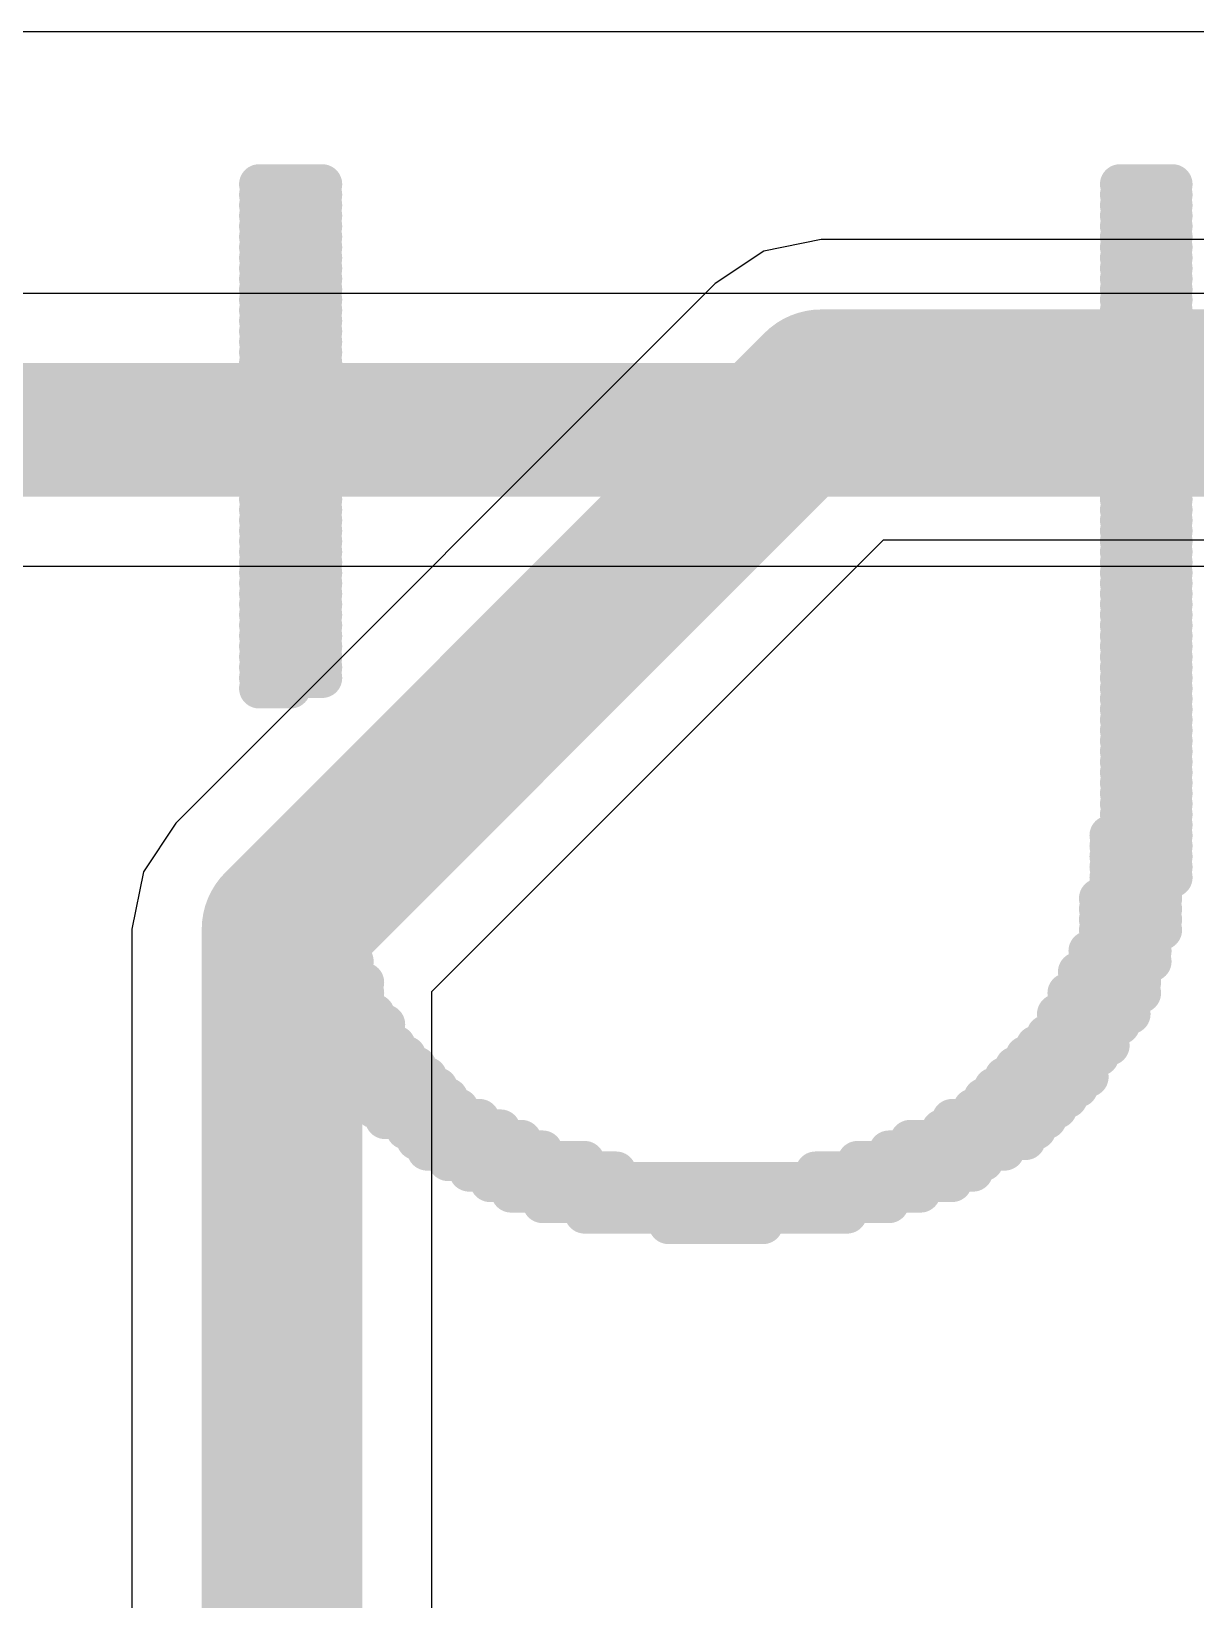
# Model space of a CAD drawing. Header units: inches. Extents: x -4.4 to 45.3, y -0.3 to 53.7.
# Drawn here: x 16.153 to 18.364, y 3.672 to 6.649 of the extents above; entities that cross this region are included whole.
import ezdxf

# ---------------------------------------------------------------- set-up
doc = ezdxf.new("R2010")
doc.units = ezdxf.units.IN
for name, color, linetype in [('Bottom Layer', 5, 'Continuous'), ('Bottom Overlay', 54, 'Continuous'), ('Signal_2', 76, 'Continuous'), ('Top Layer', 1, 'Continuous')]:
    doc.layers.add(name, color=color, linetype=linetype)

msp = doc.modelspace()

# ---------------------------------------------------------------- linework, layer by layer
at = {"layer": 'Bottom Layer'}
for p, q in [((17.653, 6.2539), (17.544, 6.2322)), ((29.1682, 6.2539), (17.653, 6.2539)), ((17.653, 6.2539), (17.653, 6.2539)), ((17.544, 6.2322), (17.4516, 6.1704)), ((17.4516, 6.1704), (16.4271, 5.146)), ((17.4516, 6.1704), (17.4516, 6.1704)), ((16.9134, 4.8265), (17.771, 5.6841)), ((17.771, 5.6841), (29.2862, 5.6841)), ((16.4271, 5.146), (16.3654, 5.0536)), ((16.3654, 5.0536), (16.3437, 4.9445)), ((16.3437, 4.9445), (16.3437, 4.9445)), ((16.3437, 4.9445), (16.3437, 3.4686)), ((16.9134, 3.4686), (16.9134, 4.8265))]:
    msp.add_line(p, q, dxfattribs=at)
for points in [[(16.6286, 4.9445, 0.3048, 0.3048, 0), (17.653, 5.969, 0.3048, 0.3048, 0)], [(17.653, 5.969, 0.3048, 0.3048, 0), (29.2862, 5.969, 0.3048, 0.3048, 0)], [(16.6286, 3.1496, 0.3048, 0.3048, 0), (16.6286, 4.9445, 0.3048, 0.3048, 0)]]:
    msp.add_lwpolyline(points, format="xyseb", dxfattribs=at)
for points in [[(17.5768, 5.969, 0.1524, 0.1524, 1), (17.7292, 5.969, 0.1524, 0.1524, 1)], [(17.5768, 5.969, 0.1524, 0.1524, 1), (17.7292, 5.969, 0.1524, 0.1524, 1)], [(16.5524, 4.9445, 0.1524, 0.1524, 1), (16.7048, 4.9445, 0.1524, 0.1524, 1)], [(16.5524, 4.9445, 0.1524, 0.1524, 1), (16.7048, 4.9445, 0.1524, 0.1524, 1)]]:
    msp.add_lwpolyline(points, format="xyseb", close=True, dxfattribs=at)
at = {"layer": 'Bottom Overlay'}
for points in [[(16.5853, 6.359, 0.0762, 0.0762, 0), (16.7049, 6.359, 0.0762, 0.0762, 0)], [(16.5853, 6.3391, 0.0762, 0.0762, 0), (16.7049, 6.3391, 0.0762, 0.0762, 0)], [(18.2204, 6.359, 0.0762, 0.0762, 0), (18.3201, 6.359, 0.0762, 0.0762, 0)], [(18.2204, 6.3391, 0.0762, 0.0762, 0), (18.3201, 6.3391, 0.0762, 0.0762, 0)], [(16.5853, 6.3191, 0.0762, 0.0762, 0), (16.7049, 6.3191, 0.0762, 0.0762, 0)], [(18.2204, 6.3191, 0.0762, 0.0762, 0), (18.3201, 6.3191, 0.0762, 0.0762, 0)], [(16.5853, 6.2992, 0.0762, 0.0762, 0), (16.7049, 6.2992, 0.0762, 0.0762, 0)], [(16.5853, 6.2793, 0.0762, 0.0762, 0), (16.7049, 6.2793, 0.0762, 0.0762, 0)], [(18.2204, 6.2992, 0.0762, 0.0762, 0), (18.3201, 6.2992, 0.0762, 0.0762, 0)], [(18.2204, 6.2793, 0.0762, 0.0762, 0), (18.3201, 6.2793, 0.0762, 0.0762, 0)], [(16.5853, 6.2593, 0.0762, 0.0762, 0), (16.7049, 6.2593, 0.0762, 0.0762, 0)], [(18.2204, 6.2593, 0.0762, 0.0762, 0), (18.3201, 6.2593, 0.0762, 0.0762, 0)], [(16.5853, 6.2394, 0.0762, 0.0762, 0), (16.7049, 6.2394, 0.0762, 0.0762, 0)], [(16.5853, 6.2194, 0.0762, 0.0762, 0), (16.7049, 6.2194, 0.0762, 0.0762, 0)], [(18.2204, 6.2394, 0.0762, 0.0762, 0), (18.3201, 6.2394, 0.0762, 0.0762, 0)], [(18.2204, 6.2194, 0.0762, 0.0762, 0), (18.3201, 6.2194, 0.0762, 0.0762, 0)], [(16.5853, 6.1995, 0.0762, 0.0762, 0), (16.7049, 6.1995, 0.0762, 0.0762, 0)], [(18.2204, 6.1995, 0.0762, 0.0762, 0), (18.3201, 6.1995, 0.0762, 0.0762, 0)], [(16.5853, 6.1796, 0.0762, 0.0762, 0), (16.7049, 6.1796, 0.0762, 0.0762, 0)], [(16.5853, 6.1596, 0.0762, 0.0762, 0), (16.7049, 6.1596, 0.0762, 0.0762, 0)], [(18.2204, 6.1796, 0.0762, 0.0762, 0), (18.3201, 6.1796, 0.0762, 0.0762, 0)], [(18.2204, 6.1596, 0.0762, 0.0762, 0), (18.3201, 6.1596, 0.0762, 0.0762, 0)], [(16.5853, 6.1397, 0.0762, 0.0762, 0), (16.7049, 6.1397, 0.0762, 0.0762, 0)], [(18.2204, 6.1397, 0.0762, 0.0762, 0), (18.3201, 6.1397, 0.0762, 0.0762, 0)], [(16.5853, 6.1197, 0.0762, 0.0762, 0), (16.7049, 6.1197, 0.0762, 0.0762, 0)], [(16.5853, 6.0998, 0.0762, 0.0762, 0), (16.7049, 6.0998, 0.0762, 0.0762, 0)], [(18.2204, 6.1197, 0.0762, 0.0762, 0), (18.3201, 6.1197, 0.0762, 0.0762, 0)], [(18.2204, 6.0998, 0.0762, 0.0762, 0), (18.3201, 6.0998, 0.0762, 0.0762, 0)], [(16.5853, 6.0799, 0.0762, 0.0762, 0), (16.7049, 6.0799, 0.0762, 0.0762, 0)], [(18.2204, 6.0799, 0.0762, 0.0762, 0), (18.3201, 6.0799, 0.0762, 0.0762, 0)], [(16.5853, 6.0599, 0.0762, 0.0762, 0), (16.7049, 6.0599, 0.0762, 0.0762, 0)], [(16.5853, 6.04, 0.0762, 0.0762, 0), (16.7049, 6.04, 0.0762, 0.0762, 0)], [(16.5853, 6.02, 0.0762, 0.0762, 0), (16.7049, 6.02, 0.0762, 0.0762, 0)], [(16.5853, 6.0001, 0.0762, 0.0762, 0), (16.7049, 6.0001, 0.0762, 0.0762, 0)], [(16.5853, 5.9802, 0.0762, 0.0762, 0), (16.7049, 5.9802, 0.0762, 0.0762, 0)], [(16.5853, 5.9602, 0.0762, 0.0762, 0), (16.7049, 5.9602, 0.0762, 0.0762, 0)], [(16.5853, 5.9403, 0.0762, 0.0762, 0), (16.7049, 5.9403, 0.0762, 0.0762, 0)], [(16.5853, 5.9203, 0.0762, 0.0762, 0), (16.7049, 5.9203, 0.0762, 0.0762, 0)], [(16.5853, 5.9004, 0.0762, 0.0762, 0), (16.7049, 5.9004, 0.0762, 0.0762, 0)], [(16.5853, 5.8805, 0.0762, 0.0762, 0), (16.7049, 5.8805, 0.0762, 0.0762, 0)], [(16.5853, 5.8605, 0.0762, 0.0762, 0), (16.7049, 5.8605, 0.0762, 0.0762, 0)], [(16.5853, 5.8406, 0.0762, 0.0762, 0), (16.7049, 5.8406, 0.0762, 0.0762, 0)], [(16.5853, 5.8206, 0.0762, 0.0762, 0), (16.7049, 5.8206, 0.0762, 0.0762, 0)], [(16.5853, 5.8007, 0.0762, 0.0762, 0), (16.7049, 5.8007, 0.0762, 0.0762, 0)], [(18.2204, 5.8007, 0.0762, 0.0762, 0), (18.3201, 5.8007, 0.0762, 0.0762, 0)], [(16.5853, 5.7808, 0.0762, 0.0762, 0), (16.7049, 5.7808, 0.0762, 0.0762, 0)], [(18.2204, 5.7808, 0.0762, 0.0762, 0), (18.3201, 5.7808, 0.0762, 0.0762, 0)], [(16.5853, 5.7608, 0.0762, 0.0762, 0), (16.7049, 5.7608, 0.0762, 0.0762, 0)], [(16.5853, 5.7409, 0.0762, 0.0762, 0), (16.7049, 5.7409, 0.0762, 0.0762, 0)], [(18.2204, 5.7608, 0.0762, 0.0762, 0), (18.3201, 5.7608, 0.0762, 0.0762, 0)], [(18.2204, 5.7409, 0.0762, 0.0762, 0), (18.3201, 5.7409, 0.0762, 0.0762, 0)], [(16.5853, 5.7209, 0.0762, 0.0762, 0), (16.7049, 5.7209, 0.0762, 0.0762, 0)], [(18.2204, 5.7209, 0.0762, 0.0762, 0), (18.3201, 5.7209, 0.0762, 0.0762, 0)], [(16.5853, 5.701, 0.0762, 0.0762, 0), (16.7049, 5.701, 0.0762, 0.0762, 0)], [(16.5853, 5.6811, 0.0762, 0.0762, 0), (16.7049, 5.6811, 0.0762, 0.0762, 0)], [(18.2204, 5.701, 0.0762, 0.0762, 0), (18.3201, 5.701, 0.0762, 0.0762, 0)], [(18.2204, 5.6811, 0.0762, 0.0762, 0), (18.3201, 5.6811, 0.0762, 0.0762, 0)], [(16.5853, 5.6611, 0.0762, 0.0762, 0), (16.7049, 5.6611, 0.0762, 0.0762, 0)], [(18.2204, 5.6611, 0.0762, 0.0762, 0), (18.3201, 5.6611, 0.0762, 0.0762, 0)], [(16.5853, 5.6412, 0.0762, 0.0762, 0), (16.7049, 5.6412, 0.0762, 0.0762, 0)], [(16.5853, 5.6212, 0.0762, 0.0762, 0), (16.7049, 5.6212, 0.0762, 0.0762, 0)], [(18.2204, 5.6412, 0.0762, 0.0762, 0), (18.3201, 5.6412, 0.0762, 0.0762, 0)], [(18.2204, 5.6212, 0.0762, 0.0762, 0), (18.3201, 5.6212, 0.0762, 0.0762, 0)], [(16.5853, 5.6013, 0.0762, 0.0762, 0), (16.7049, 5.6013, 0.0762, 0.0762, 0)], [(18.2204, 5.6013, 0.0762, 0.0762, 0), (18.3201, 5.6013, 0.0762, 0.0762, 0)], [(16.5853, 5.5814, 0.0762, 0.0762, 0), (16.7049, 5.5814, 0.0762, 0.0762, 0)], [(16.5853, 5.5614, 0.0762, 0.0762, 0), (16.7049, 5.5614, 0.0762, 0.0762, 0)], [(18.2204, 5.5814, 0.0762, 0.0762, 0), (18.3201, 5.5814, 0.0762, 0.0762, 0)], [(18.2204, 5.5614, 0.0762, 0.0762, 0), (18.3201, 5.5614, 0.0762, 0.0762, 0)], [(16.5853, 5.5415, 0.0762, 0.0762, 0), (16.7049, 5.5415, 0.0762, 0.0762, 0)], [(18.2204, 5.5415, 0.0762, 0.0762, 0), (18.3201, 5.5415, 0.0762, 0.0762, 0)], [(16.5853, 5.5215, 0.0762, 0.0762, 0), (16.7049, 5.5215, 0.0762, 0.0762, 0)], [(16.5853, 5.5016, 0.0762, 0.0762, 0), (16.7049, 5.5016, 0.0762, 0.0762, 0)], [(18.2204, 5.5215, 0.0762, 0.0762, 0), (18.3201, 5.5215, 0.0762, 0.0762, 0)], [(18.2204, 5.5016, 0.0762, 0.0762, 0), (18.3201, 5.5016, 0.0762, 0.0762, 0)], [(16.5853, 5.4817, 0.0762, 0.0762, 0), (16.7049, 5.4817, 0.0762, 0.0762, 0)], [(18.2204, 5.4817, 0.0762, 0.0762, 0), (18.3201, 5.4817, 0.0762, 0.0762, 0)], [(16.5853, 5.4617, 0.0762, 0.0762, 0), (16.7049, 5.4617, 0.0762, 0.0762, 0)], [(16.5853, 5.4418, 0.0762, 0.0762, 0), (16.7049, 5.4418, 0.0762, 0.0762, 0)], [(18.2204, 5.4617, 0.0762, 0.0762, 0), (18.3201, 5.4617, 0.0762, 0.0762, 0)], [(18.2204, 5.4418, 0.0762, 0.0762, 0), (18.3201, 5.4418, 0.0762, 0.0762, 0)], [(16.5853, 5.4218, 0.0762, 0.0762, 0), (16.7049, 5.4218, 0.0762, 0.0762, 0)], [(18.2204, 5.4218, 0.0762, 0.0762, 0), (18.3201, 5.4218, 0.0762, 0.0762, 0)], [(16.5853, 5.4019, 0.0762, 0.0762, 0), (16.6451, 5.4019, 0.0762, 0.0762, 0)], [(18.2204, 5.4019, 0.0762, 0.0762, 0), (18.3201, 5.4019, 0.0762, 0.0762, 0)], [(18.2204, 5.382, 0.0762, 0.0762, 0), (18.3201, 5.382, 0.0762, 0.0762, 0)], [(18.2204, 5.362, 0.0762, 0.0762, 0), (18.3201, 5.362, 0.0762, 0.0762, 0)], [(18.2204, 5.3421, 0.0762, 0.0762, 0), (18.3201, 5.3421, 0.0762, 0.0762, 0)], [(18.2204, 5.3221, 0.0762, 0.0762, 0), (18.3201, 5.3221, 0.0762, 0.0762, 0)], [(18.2204, 5.3022, 0.0762, 0.0762, 0), (18.3201, 5.3022, 0.0762, 0.0762, 0)], [(18.2204, 5.2823, 0.0762, 0.0762, 0), (18.3201, 5.2823, 0.0762, 0.0762, 0)], [(18.2204, 5.2623, 0.0762, 0.0762, 0), (18.3201, 5.2623, 0.0762, 0.0762, 0)], [(18.2204, 5.2424, 0.0762, 0.0762, 0), (18.3201, 5.2424, 0.0762, 0.0762, 0)], [(18.2204, 5.2224, 0.0762, 0.0762, 0), (18.3201, 5.2224, 0.0762, 0.0762, 0)], [(18.2204, 5.2025, 0.0762, 0.0762, 0), (18.3201, 5.2025, 0.0762, 0.0762, 0)], [(18.2204, 5.1826, 0.0762, 0.0762, 0), (18.3201, 5.1826, 0.0762, 0.0762, 0)], [(18.2204, 5.1626, 0.0762, 0.0762, 0), (18.3201, 5.1626, 0.0762, 0.0762, 0)], [(18.2004, 5.1227, 0.0762, 0.0762, 0), (18.3201, 5.1227, 0.0762, 0.0762, 0)], [(18.2204, 5.1427, 0.0762, 0.0762, 0), (18.3201, 5.1427, 0.0762, 0.0762, 0)], [(18.2004, 5.1028, 0.0762, 0.0762, 0), (18.3201, 5.1028, 0.0762, 0.0762, 0)], [(16.6052, 5.0629, 0.0762, 0.0762, 0), (16.7049, 5.0629, 0.0762, 0.0762, 0)], [(16.6451, 5.0828, 0.0762, 0.0762, 0), (16.7049, 5.0828, 0.0762, 0.0762, 0)], [(18.2004, 5.0828, 0.0762, 0.0762, 0), (18.3201, 5.0828, 0.0762, 0.0762, 0)], [(18.2004, 5.0629, 0.0762, 0.0762, 0), (18.3201, 5.0629, 0.0762, 0.0762, 0)], [(16.6052, 5.043, 0.0762, 0.0762, 0), (16.7049, 5.043, 0.0762, 0.0762, 0)], [(18.2004, 5.043, 0.0762, 0.0762, 0), (18.3201, 5.043, 0.0762, 0.0762, 0)], [(16.6052, 5.023, 0.0762, 0.0762, 0), (16.7248, 5.023, 0.0762, 0.0762, 0)], [(16.6052, 5.0031, 0.0762, 0.0762, 0), (16.7248, 5.0031, 0.0762, 0.0762, 0)], [(18.1805, 5.0031, 0.0762, 0.0762, 0), (18.3001, 5.0031, 0.0762, 0.0762, 0)], [(18.2004, 5.023, 0.0762, 0.0762, 0), (18.3001, 5.023, 0.0762, 0.0762, 0)], [(16.6052, 4.9831, 0.0762, 0.0762, 0), (16.7248, 4.9831, 0.0762, 0.0762, 0)], [(18.1805, 4.9831, 0.0762, 0.0762, 0), (18.3001, 4.9831, 0.0762, 0.0762, 0)], [(16.6251, 4.9632, 0.0762, 0.0762, 0), (16.7248, 4.9632, 0.0762, 0.0762, 0)], [(16.6251, 4.9433, 0.0762, 0.0762, 0), (16.7448, 4.9433, 0.0762, 0.0762, 0)], [(18.1805, 4.9632, 0.0762, 0.0762, 0), (18.3001, 4.9632, 0.0762, 0.0762, 0)], [(18.1805, 4.9433, 0.0762, 0.0762, 0), (18.3001, 4.9433, 0.0762, 0.0762, 0)], [(16.6251, 4.9233, 0.0762, 0.0762, 0), (16.7448, 4.9233, 0.0762, 0.0762, 0)], [(18.1805, 4.9233, 0.0762, 0.0762, 0), (18.2802, 4.9233, 0.0762, 0.0762, 0)], [(16.6251, 4.9034, 0.0762, 0.0762, 0), (16.7448, 4.9034, 0.0762, 0.0762, 0)], [(16.6451, 4.8834, 0.0762, 0.0762, 0), (16.7647, 4.8834, 0.0762, 0.0762, 0)], [(18.1605, 4.9034, 0.0762, 0.0762, 0), (18.2802, 4.9034, 0.0762, 0.0762, 0)], [(18.1605, 4.8834, 0.0762, 0.0762, 0), (18.2802, 4.8834, 0.0762, 0.0762, 0)], [(16.6451, 4.8635, 0.0762, 0.0762, 0), (16.7647, 4.8635, 0.0762, 0.0762, 0)], [(18.1406, 4.8635, 0.0762, 0.0762, 0), (18.2602, 4.8635, 0.0762, 0.0762, 0)], [(16.6451, 4.8436, 0.0762, 0.0762, 0), (16.7847, 4.8436, 0.0762, 0.0762, 0)], [(16.665, 4.8236, 0.0762, 0.0762, 0), (16.7847, 4.8236, 0.0762, 0.0762, 0)], [(18.1207, 4.8236, 0.0762, 0.0762, 0), (18.2602, 4.8236, 0.0762, 0.0762, 0)], [(18.1406, 4.8436, 0.0762, 0.0762, 0), (18.2602, 4.8436, 0.0762, 0.0762, 0)], [(16.665, 4.8037, 0.0762, 0.0762, 0), (16.7847, 4.8037, 0.0762, 0.0762, 0)], [(18.1207, 4.8037, 0.0762, 0.0762, 0), (18.2403, 4.8037, 0.0762, 0.0762, 0)], [(16.685, 4.7837, 0.0762, 0.0762, 0), (16.8046, 4.7837, 0.0762, 0.0762, 0)], [(16.685, 4.7638, 0.0762, 0.0762, 0), (16.8245, 4.7638, 0.0762, 0.0762, 0)], [(18.1007, 4.7837, 0.0762, 0.0762, 0), (18.2403, 4.7837, 0.0762, 0.0762, 0)], [(18.1007, 4.7638, 0.0762, 0.0762, 0), (18.2204, 4.7638, 0.0762, 0.0762, 0)], [(16.7049, 4.7439, 0.0762, 0.0762, 0), (16.8245, 4.7439, 0.0762, 0.0762, 0)], [(18.0808, 4.7439, 0.0762, 0.0762, 0), (18.2004, 4.7439, 0.0762, 0.0762, 0)], [(16.7248, 4.7239, 0.0762, 0.0762, 0), (16.8445, 4.7239, 0.0762, 0.0762, 0)], [(16.7248, 4.704, 0.0762, 0.0762, 0), (16.8644, 4.704, 0.0762, 0.0762, 0)], [(18.0409, 4.704, 0.0762, 0.0762, 0), (18.1805, 4.704, 0.0762, 0.0762, 0)], [(18.0608, 4.7239, 0.0762, 0.0762, 0), (18.2004, 4.7239, 0.0762, 0.0762, 0)], [(16.7448, 4.684, 0.0762, 0.0762, 0), (16.8844, 4.684, 0.0762, 0.0762, 0)], [(18.021, 4.684, 0.0762, 0.0762, 0), (18.1605, 4.684, 0.0762, 0.0762, 0)], [(16.7647, 4.6641, 0.0762, 0.0762, 0), (16.9043, 4.6641, 0.0762, 0.0762, 0)], [(16.7847, 4.6442, 0.0762, 0.0762, 0), (16.9242, 4.6442, 0.0762, 0.0762, 0)], [(17.9811, 4.6442, 0.0762, 0.0762, 0), (18.1406, 4.6442, 0.0762, 0.0762, 0)], [(18.001, 4.6641, 0.0762, 0.0762, 0), (18.1605, 4.6641, 0.0762, 0.0762, 0)], [(16.7847, 4.6242, 0.0762, 0.0762, 0), (16.9442, 4.6242, 0.0762, 0.0762, 0)], [(17.9611, 4.6242, 0.0762, 0.0762, 0), (18.1207, 4.6242, 0.0762, 0.0762, 0)], [(16.8046, 4.6043, 0.0762, 0.0762, 0), (16.9641, 4.6043, 0.0762, 0.0762, 0)], [(16.8245, 4.5843, 0.0762, 0.0762, 0), (17.004, 4.5843, 0.0762, 0.0762, 0)], [(17.9013, 4.5843, 0.0762, 0.0762, 0), (18.0808, 4.5843, 0.0762, 0.0762, 0)], [(17.9412, 4.6043, 0.0762, 0.0762, 0), (18.1007, 4.6043, 0.0762, 0.0762, 0)], [(16.8644, 4.5644, 0.0762, 0.0762, 0), (17.0439, 4.5644, 0.0762, 0.0762, 0)], [(17.8814, 4.5644, 0.0762, 0.0762, 0), (18.0608, 4.5644, 0.0762, 0.0762, 0)], [(16.8844, 4.5445, 0.0762, 0.0762, 0), (17.0838, 4.5445, 0.0762, 0.0762, 0)], [(16.9043, 4.5245, 0.0762, 0.0762, 0), (17.1236, 4.5245, 0.0762, 0.0762, 0)], [(17.7817, 4.5245, 0.0762, 0.0762, 0), (18.001, 4.5245, 0.0762, 0.0762, 0)], [(17.8216, 4.5445, 0.0762, 0.0762, 0), (18.0409, 4.5445, 0.0762, 0.0762, 0)], [(16.9442, 4.5046, 0.0762, 0.0762, 0), (17.2034, 4.5046, 0.0762, 0.0762, 0)], [(17.7219, 4.5046, 0.0762, 0.0762, 0), (17.9611, 4.5046, 0.0762, 0.0762, 0)], [(16.9841, 4.4846, 0.0762, 0.0762, 0), (17.2632, 4.4846, 0.0762, 0.0762, 0)], [(17.0239, 4.4647, 0.0762, 0.0762, 0), (17.9013, 4.4647, 0.0762, 0.0762, 0)], [(17.6421, 4.4846, 0.0762, 0.0762, 0), (17.9412, 4.4846, 0.0762, 0.0762, 0)], [(17.0638, 4.4448, 0.0762, 0.0762, 0), (17.8415, 4.4448, 0.0762, 0.0762, 0)], [(17.1236, 4.4248, 0.0762, 0.0762, 0), (17.7817, 4.4248, 0.0762, 0.0762, 0)], [(17.2034, 4.4049, 0.0762, 0.0762, 0), (17.7019, 4.4049, 0.0762, 0.0762, 0)], [(17.3629, 4.3849, 0.0762, 0.0762, 0), (17.5424, 4.3849, 0.0762, 0.0762, 0)]]:
    msp.add_lwpolyline(points, format="xyseb", dxfattribs=at)
for points in [[(16.5662, 6.359, 0.0381, 0.0381, 1), (16.6043, 6.359, 0.0381, 0.0381, 1)], [(16.5662, 6.3391, 0.0381, 0.0381, 1), (16.6043, 6.3391, 0.0381, 0.0381, 1)], [(16.6859, 6.359, 0.0381, 0.0381, 1), (16.724, 6.359, 0.0381, 0.0381, 1)], [(16.6859, 6.3391, 0.0381, 0.0381, 1), (16.724, 6.3391, 0.0381, 0.0381, 1)], [(18.2013, 6.359, 0.0381, 0.0381, 1), (18.2394, 6.359, 0.0381, 0.0381, 1)], [(18.2013, 6.3391, 0.0381, 0.0381, 1), (18.2394, 6.3391, 0.0381, 0.0381, 1)], [(18.301, 6.359, 0.0381, 0.0381, 1), (18.3391, 6.359, 0.0381, 0.0381, 1)], [(18.301, 6.3391, 0.0381, 0.0381, 1), (18.3391, 6.3391, 0.0381, 0.0381, 1)], [(16.5662, 6.3191, 0.0381, 0.0381, 1), (16.6043, 6.3191, 0.0381, 0.0381, 1)], [(16.6859, 6.3191, 0.0381, 0.0381, 1), (16.724, 6.3191, 0.0381, 0.0381, 1)], [(18.2013, 6.3191, 0.0381, 0.0381, 1), (18.2394, 6.3191, 0.0381, 0.0381, 1)], [(18.301, 6.3191, 0.0381, 0.0381, 1), (18.3391, 6.3191, 0.0381, 0.0381, 1)], [(16.5662, 6.2992, 0.0381, 0.0381, 1), (16.6043, 6.2992, 0.0381, 0.0381, 1)], [(16.5662, 6.2793, 0.0381, 0.0381, 1), (16.6043, 6.2793, 0.0381, 0.0381, 1)], [(16.6859, 6.2992, 0.0381, 0.0381, 1), (16.724, 6.2992, 0.0381, 0.0381, 1)], [(16.6859, 6.2793, 0.0381, 0.0381, 1), (16.724, 6.2793, 0.0381, 0.0381, 1)], [(18.2013, 6.2992, 0.0381, 0.0381, 1), (18.2394, 6.2992, 0.0381, 0.0381, 1)], [(18.2013, 6.2793, 0.0381, 0.0381, 1), (18.2394, 6.2793, 0.0381, 0.0381, 1)], [(18.301, 6.2992, 0.0381, 0.0381, 1), (18.3391, 6.2992, 0.0381, 0.0381, 1)], [(18.301, 6.2793, 0.0381, 0.0381, 1), (18.3391, 6.2793, 0.0381, 0.0381, 1)], [(16.5662, 6.2593, 0.0381, 0.0381, 1), (16.6043, 6.2593, 0.0381, 0.0381, 1)], [(16.6859, 6.2593, 0.0381, 0.0381, 1), (16.724, 6.2593, 0.0381, 0.0381, 1)], [(18.2013, 6.2593, 0.0381, 0.0381, 1), (18.2394, 6.2593, 0.0381, 0.0381, 1)], [(18.301, 6.2593, 0.0381, 0.0381, 1), (18.3391, 6.2593, 0.0381, 0.0381, 1)], [(16.5662, 6.2394, 0.0381, 0.0381, 1), (16.6043, 6.2394, 0.0381, 0.0381, 1)], [(16.5662, 6.2194, 0.0381, 0.0381, 1), (16.6043, 6.2194, 0.0381, 0.0381, 1)], [(16.6859, 6.2394, 0.0381, 0.0381, 1), (16.724, 6.2394, 0.0381, 0.0381, 1)], [(16.6859, 6.2194, 0.0381, 0.0381, 1), (16.724, 6.2194, 0.0381, 0.0381, 1)], [(18.2013, 6.2394, 0.0381, 0.0381, 1), (18.2394, 6.2394, 0.0381, 0.0381, 1)], [(18.2013, 6.2194, 0.0381, 0.0381, 1), (18.2394, 6.2194, 0.0381, 0.0381, 1)], [(18.301, 6.2394, 0.0381, 0.0381, 1), (18.3391, 6.2394, 0.0381, 0.0381, 1)], [(18.301, 6.2194, 0.0381, 0.0381, 1), (18.3391, 6.2194, 0.0381, 0.0381, 1)], [(16.5662, 6.1995, 0.0381, 0.0381, 1), (16.6043, 6.1995, 0.0381, 0.0381, 1)], [(16.6859, 6.1995, 0.0381, 0.0381, 1), (16.724, 6.1995, 0.0381, 0.0381, 1)], [(18.2013, 6.1995, 0.0381, 0.0381, 1), (18.2394, 6.1995, 0.0381, 0.0381, 1)], [(18.301, 6.1995, 0.0381, 0.0381, 1), (18.3391, 6.1995, 0.0381, 0.0381, 1)], [(16.5662, 6.1796, 0.0381, 0.0381, 1), (16.6043, 6.1796, 0.0381, 0.0381, 1)], [(16.5662, 6.1596, 0.0381, 0.0381, 1), (16.6043, 6.1596, 0.0381, 0.0381, 1)], [(16.6859, 6.1796, 0.0381, 0.0381, 1), (16.724, 6.1796, 0.0381, 0.0381, 1)], [(16.6859, 6.1596, 0.0381, 0.0381, 1), (16.724, 6.1596, 0.0381, 0.0381, 1)], [(18.2013, 6.1796, 0.0381, 0.0381, 1), (18.2394, 6.1796, 0.0381, 0.0381, 1)], [(18.2013, 6.1596, 0.0381, 0.0381, 1), (18.2394, 6.1596, 0.0381, 0.0381, 1)], [(18.301, 6.1796, 0.0381, 0.0381, 1), (18.3391, 6.1796, 0.0381, 0.0381, 1)], [(18.301, 6.1596, 0.0381, 0.0381, 1), (18.3391, 6.1596, 0.0381, 0.0381, 1)], [(16.5662, 6.1397, 0.0381, 0.0381, 1), (16.6043, 6.1397, 0.0381, 0.0381, 1)], [(16.6859, 6.1397, 0.0381, 0.0381, 1), (16.724, 6.1397, 0.0381, 0.0381, 1)], [(18.2013, 6.1397, 0.0381, 0.0381, 1), (18.2394, 6.1397, 0.0381, 0.0381, 1)], [(18.301, 6.1397, 0.0381, 0.0381, 1), (18.3391, 6.1397, 0.0381, 0.0381, 1)], [(16.5662, 6.1197, 0.0381, 0.0381, 1), (16.6043, 6.1197, 0.0381, 0.0381, 1)], [(16.5662, 6.0998, 0.0381, 0.0381, 1), (16.6043, 6.0998, 0.0381, 0.0381, 1)], [(16.6859, 6.1197, 0.0381, 0.0381, 1), (16.724, 6.1197, 0.0381, 0.0381, 1)], [(16.6859, 6.0998, 0.0381, 0.0381, 1), (16.724, 6.0998, 0.0381, 0.0381, 1)], [(18.2013, 6.1197, 0.0381, 0.0381, 1), (18.2394, 6.1197, 0.0381, 0.0381, 1)], [(18.2013, 6.0998, 0.0381, 0.0381, 1), (18.2394, 6.0998, 0.0381, 0.0381, 1)], [(18.301, 6.1197, 0.0381, 0.0381, 1), (18.3391, 6.1197, 0.0381, 0.0381, 1)], [(18.301, 6.0998, 0.0381, 0.0381, 1), (18.3391, 6.0998, 0.0381, 0.0381, 1)], [(16.5662, 6.0799, 0.0381, 0.0381, 1), (16.6043, 6.0799, 0.0381, 0.0381, 1)], [(16.6859, 6.0799, 0.0381, 0.0381, 1), (16.724, 6.0799, 0.0381, 0.0381, 1)], [(18.2013, 6.0799, 0.0381, 0.0381, 1), (18.2394, 6.0799, 0.0381, 0.0381, 1)], [(18.301, 6.0799, 0.0381, 0.0381, 1), (18.3391, 6.0799, 0.0381, 0.0381, 1)], [(16.5662, 6.0599, 0.0381, 0.0381, 1), (16.6043, 6.0599, 0.0381, 0.0381, 1)], [(16.5662, 6.04, 0.0381, 0.0381, 1), (16.6043, 6.04, 0.0381, 0.0381, 1)], [(16.6859, 6.0599, 0.0381, 0.0381, 1), (16.724, 6.0599, 0.0381, 0.0381, 1)], [(16.6859, 6.04, 0.0381, 0.0381, 1), (16.724, 6.04, 0.0381, 0.0381, 1)], [(16.5662, 6.02, 0.0381, 0.0381, 1), (16.6043, 6.02, 0.0381, 0.0381, 1)], [(16.6859, 6.02, 0.0381, 0.0381, 1), (16.724, 6.02, 0.0381, 0.0381, 1)], [(16.5662, 6.0001, 0.0381, 0.0381, 1), (16.6043, 6.0001, 0.0381, 0.0381, 1)], [(16.5662, 5.9802, 0.0381, 0.0381, 1), (16.6043, 5.9802, 0.0381, 0.0381, 1)], [(16.6859, 6.0001, 0.0381, 0.0381, 1), (16.724, 6.0001, 0.0381, 0.0381, 1)], [(16.6859, 5.9802, 0.0381, 0.0381, 1), (16.724, 5.9802, 0.0381, 0.0381, 1)], [(16.5662, 5.9602, 0.0381, 0.0381, 1), (16.6043, 5.9602, 0.0381, 0.0381, 1)], [(16.6859, 5.9602, 0.0381, 0.0381, 1), (16.724, 5.9602, 0.0381, 0.0381, 1)], [(16.5662, 5.9403, 0.0381, 0.0381, 1), (16.6043, 5.9403, 0.0381, 0.0381, 1)], [(16.5662, 5.9203, 0.0381, 0.0381, 1), (16.6043, 5.9203, 0.0381, 0.0381, 1)], [(16.6859, 5.9403, 0.0381, 0.0381, 1), (16.724, 5.9403, 0.0381, 0.0381, 1)], [(16.6859, 5.9203, 0.0381, 0.0381, 1), (16.724, 5.9203, 0.0381, 0.0381, 1)], [(16.5662, 5.9004, 0.0381, 0.0381, 1), (16.6043, 5.9004, 0.0381, 0.0381, 1)], [(16.6859, 5.9004, 0.0381, 0.0381, 1), (16.724, 5.9004, 0.0381, 0.0381, 1)], [(16.5662, 5.8805, 0.0381, 0.0381, 1), (16.6043, 5.8805, 0.0381, 0.0381, 1)], [(16.5662, 5.8605, 0.0381, 0.0381, 1), (16.6043, 5.8605, 0.0381, 0.0381, 1)], [(16.6859, 5.8805, 0.0381, 0.0381, 1), (16.724, 5.8805, 0.0381, 0.0381, 1)], [(16.6859, 5.8605, 0.0381, 0.0381, 1), (16.724, 5.8605, 0.0381, 0.0381, 1)], [(16.5662, 5.8406, 0.0381, 0.0381, 1), (16.6043, 5.8406, 0.0381, 0.0381, 1)], [(16.6859, 5.8406, 0.0381, 0.0381, 1), (16.724, 5.8406, 0.0381, 0.0381, 1)], [(16.5662, 5.8206, 0.0381, 0.0381, 1), (16.6043, 5.8206, 0.0381, 0.0381, 1)], [(16.5662, 5.8007, 0.0381, 0.0381, 1), (16.6043, 5.8007, 0.0381, 0.0381, 1)], [(16.6859, 5.8206, 0.0381, 0.0381, 1), (16.724, 5.8206, 0.0381, 0.0381, 1)], [(16.6859, 5.8007, 0.0381, 0.0381, 1), (16.724, 5.8007, 0.0381, 0.0381, 1)], [(18.2013, 5.8007, 0.0381, 0.0381, 1), (18.2394, 5.8007, 0.0381, 0.0381, 1)], [(18.301, 5.8007, 0.0381, 0.0381, 1), (18.3391, 5.8007, 0.0381, 0.0381, 1)], [(16.5662, 5.7808, 0.0381, 0.0381, 1), (16.6043, 5.7808, 0.0381, 0.0381, 1)], [(16.6859, 5.7808, 0.0381, 0.0381, 1), (16.724, 5.7808, 0.0381, 0.0381, 1)], [(18.2013, 5.7808, 0.0381, 0.0381, 1), (18.2394, 5.7808, 0.0381, 0.0381, 1)], [(18.301, 5.7808, 0.0381, 0.0381, 1), (18.3391, 5.7808, 0.0381, 0.0381, 1)], [(16.5662, 5.7608, 0.0381, 0.0381, 1), (16.6043, 5.7608, 0.0381, 0.0381, 1)], [(16.5662, 5.7409, 0.0381, 0.0381, 1), (16.6043, 5.7409, 0.0381, 0.0381, 1)], [(16.6859, 5.7608, 0.0381, 0.0381, 1), (16.724, 5.7608, 0.0381, 0.0381, 1)], [(16.6859, 5.7409, 0.0381, 0.0381, 1), (16.724, 5.7409, 0.0381, 0.0381, 1)], [(18.2013, 5.7608, 0.0381, 0.0381, 1), (18.2394, 5.7608, 0.0381, 0.0381, 1)], [(18.2013, 5.7409, 0.0381, 0.0381, 1), (18.2394, 5.7409, 0.0381, 0.0381, 1)], [(18.301, 5.7608, 0.0381, 0.0381, 1), (18.3391, 5.7608, 0.0381, 0.0381, 1)], [(18.301, 5.7409, 0.0381, 0.0381, 1), (18.3391, 5.7409, 0.0381, 0.0381, 1)], [(16.5662, 5.7209, 0.0381, 0.0381, 1), (16.6043, 5.7209, 0.0381, 0.0381, 1)], [(16.6859, 5.7209, 0.0381, 0.0381, 1), (16.724, 5.7209, 0.0381, 0.0381, 1)], [(18.2013, 5.7209, 0.0381, 0.0381, 1), (18.2394, 5.7209, 0.0381, 0.0381, 1)], [(18.301, 5.7209, 0.0381, 0.0381, 1), (18.3391, 5.7209, 0.0381, 0.0381, 1)], [(16.5662, 5.701, 0.0381, 0.0381, 1), (16.6043, 5.701, 0.0381, 0.0381, 1)], [(16.5662, 5.6811, 0.0381, 0.0381, 1), (16.6043, 5.6811, 0.0381, 0.0381, 1)], [(16.6859, 5.701, 0.0381, 0.0381, 1), (16.724, 5.701, 0.0381, 0.0381, 1)], [(16.6859, 5.6811, 0.0381, 0.0381, 1), (16.724, 5.6811, 0.0381, 0.0381, 1)], [(18.2013, 5.701, 0.0381, 0.0381, 1), (18.2394, 5.701, 0.0381, 0.0381, 1)], [(18.2013, 5.6811, 0.0381, 0.0381, 1), (18.2394, 5.6811, 0.0381, 0.0381, 1)], [(18.301, 5.701, 0.0381, 0.0381, 1), (18.3391, 5.701, 0.0381, 0.0381, 1)], [(18.301, 5.6811, 0.0381, 0.0381, 1), (18.3391, 5.6811, 0.0381, 0.0381, 1)], [(16.5662, 5.6611, 0.0381, 0.0381, 1), (16.6043, 5.6611, 0.0381, 0.0381, 1)], [(16.6859, 5.6611, 0.0381, 0.0381, 1), (16.724, 5.6611, 0.0381, 0.0381, 1)], [(18.2013, 5.6611, 0.0381, 0.0381, 1), (18.2394, 5.6611, 0.0381, 0.0381, 1)], [(18.301, 5.6611, 0.0381, 0.0381, 1), (18.3391, 5.6611, 0.0381, 0.0381, 1)], [(16.5662, 5.6412, 0.0381, 0.0381, 1), (16.6043, 5.6412, 0.0381, 0.0381, 1)], [(16.5662, 5.6212, 0.0381, 0.0381, 1), (16.6043, 5.6212, 0.0381, 0.0381, 1)], [(16.6859, 5.6412, 0.0381, 0.0381, 1), (16.724, 5.6412, 0.0381, 0.0381, 1)], [(16.6859, 5.6212, 0.0381, 0.0381, 1), (16.724, 5.6212, 0.0381, 0.0381, 1)], [(18.2013, 5.6412, 0.0381, 0.0381, 1), (18.2394, 5.6412, 0.0381, 0.0381, 1)], [(18.2013, 5.6212, 0.0381, 0.0381, 1), (18.2394, 5.6212, 0.0381, 0.0381, 1)], [(18.301, 5.6412, 0.0381, 0.0381, 1), (18.3391, 5.6412, 0.0381, 0.0381, 1)], [(18.301, 5.6212, 0.0381, 0.0381, 1), (18.3391, 5.6212, 0.0381, 0.0381, 1)], [(16.5662, 5.6013, 0.0381, 0.0381, 1), (16.6043, 5.6013, 0.0381, 0.0381, 1)], [(16.6859, 5.6013, 0.0381, 0.0381, 1), (16.724, 5.6013, 0.0381, 0.0381, 1)], [(18.2013, 5.6013, 0.0381, 0.0381, 1), (18.2394, 5.6013, 0.0381, 0.0381, 1)], [(18.301, 5.6013, 0.0381, 0.0381, 1), (18.3391, 5.6013, 0.0381, 0.0381, 1)], [(16.5662, 5.5814, 0.0381, 0.0381, 1), (16.6043, 5.5814, 0.0381, 0.0381, 1)], [(16.5662, 5.5614, 0.0381, 0.0381, 1), (16.6043, 5.5614, 0.0381, 0.0381, 1)], [(16.6859, 5.5814, 0.0381, 0.0381, 1), (16.724, 5.5814, 0.0381, 0.0381, 1)], [(16.6859, 5.5614, 0.0381, 0.0381, 1), (16.724, 5.5614, 0.0381, 0.0381, 1)], [(18.2013, 5.5814, 0.0381, 0.0381, 1), (18.2394, 5.5814, 0.0381, 0.0381, 1)], [(18.2013, 5.5614, 0.0381, 0.0381, 1), (18.2394, 5.5614, 0.0381, 0.0381, 1)], [(18.301, 5.5814, 0.0381, 0.0381, 1), (18.3391, 5.5814, 0.0381, 0.0381, 1)], [(18.301, 5.5614, 0.0381, 0.0381, 1), (18.3391, 5.5614, 0.0381, 0.0381, 1)], [(16.5662, 5.5415, 0.0381, 0.0381, 1), (16.6043, 5.5415, 0.0381, 0.0381, 1)], [(16.6859, 5.5415, 0.0381, 0.0381, 1), (16.724, 5.5415, 0.0381, 0.0381, 1)], [(18.2013, 5.5415, 0.0381, 0.0381, 1), (18.2394, 5.5415, 0.0381, 0.0381, 1)], [(18.301, 5.5415, 0.0381, 0.0381, 1), (18.3391, 5.5415, 0.0381, 0.0381, 1)], [(16.5662, 5.5215, 0.0381, 0.0381, 1), (16.6043, 5.5215, 0.0381, 0.0381, 1)], [(16.5662, 5.5016, 0.0381, 0.0381, 1), (16.6043, 5.5016, 0.0381, 0.0381, 1)], [(16.6859, 5.5215, 0.0381, 0.0381, 1), (16.724, 5.5215, 0.0381, 0.0381, 1)], [(16.6859, 5.5016, 0.0381, 0.0381, 1), (16.724, 5.5016, 0.0381, 0.0381, 1)], [(18.2013, 5.5215, 0.0381, 0.0381, 1), (18.2394, 5.5215, 0.0381, 0.0381, 1)], [(18.2013, 5.5016, 0.0381, 0.0381, 1), (18.2394, 5.5016, 0.0381, 0.0381, 1)], [(18.301, 5.5215, 0.0381, 0.0381, 1), (18.3391, 5.5215, 0.0381, 0.0381, 1)], [(18.301, 5.5016, 0.0381, 0.0381, 1), (18.3391, 5.5016, 0.0381, 0.0381, 1)], [(16.5662, 5.4817, 0.0381, 0.0381, 1), (16.6043, 5.4817, 0.0381, 0.0381, 1)], [(16.6859, 5.4817, 0.0381, 0.0381, 1), (16.724, 5.4817, 0.0381, 0.0381, 1)], [(18.2013, 5.4817, 0.0381, 0.0381, 1), (18.2394, 5.4817, 0.0381, 0.0381, 1)], [(18.301, 5.4817, 0.0381, 0.0381, 1), (18.3391, 5.4817, 0.0381, 0.0381, 1)], [(16.5662, 5.4617, 0.0381, 0.0381, 1), (16.6043, 5.4617, 0.0381, 0.0381, 1)], [(16.5662, 5.4418, 0.0381, 0.0381, 1), (16.6043, 5.4418, 0.0381, 0.0381, 1)], [(16.6859, 5.4617, 0.0381, 0.0381, 1), (16.724, 5.4617, 0.0381, 0.0381, 1)], [(16.6859, 5.4418, 0.0381, 0.0381, 1), (16.724, 5.4418, 0.0381, 0.0381, 1)], [(18.2013, 5.4617, 0.0381, 0.0381, 1), (18.2394, 5.4617, 0.0381, 0.0381, 1)], [(18.2013, 5.4418, 0.0381, 0.0381, 1), (18.2394, 5.4418, 0.0381, 0.0381, 1)], [(18.301, 5.4617, 0.0381, 0.0381, 1), (18.3391, 5.4617, 0.0381, 0.0381, 1)], [(18.301, 5.4418, 0.0381, 0.0381, 1), (18.3391, 5.4418, 0.0381, 0.0381, 1)], [(16.5662, 5.4218, 0.0381, 0.0381, 1), (16.6043, 5.4218, 0.0381, 0.0381, 1)], [(16.6859, 5.4218, 0.0381, 0.0381, 1), (16.724, 5.4218, 0.0381, 0.0381, 1)], [(18.2013, 5.4218, 0.0381, 0.0381, 1), (18.2394, 5.4218, 0.0381, 0.0381, 1)], [(18.301, 5.4218, 0.0381, 0.0381, 1), (18.3391, 5.4218, 0.0381, 0.0381, 1)], [(16.5662, 5.4019, 0.0381, 0.0381, 1), (16.6043, 5.4019, 0.0381, 0.0381, 1)], [(16.626, 5.4019, 0.0381, 0.0381, 1), (16.6641, 5.4019, 0.0381, 0.0381, 1)], [(18.2013, 5.4019, 0.0381, 0.0381, 1), (18.2394, 5.4019, 0.0381, 0.0381, 1)], [(18.2013, 5.382, 0.0381, 0.0381, 1), (18.2394, 5.382, 0.0381, 0.0381, 1)], [(18.301, 5.4019, 0.0381, 0.0381, 1), (18.3391, 5.4019, 0.0381, 0.0381, 1)], [(18.301, 5.382, 0.0381, 0.0381, 1), (18.3391, 5.382, 0.0381, 0.0381, 1)], [(18.2013, 5.362, 0.0381, 0.0381, 1), (18.2394, 5.362, 0.0381, 0.0381, 1)], [(18.301, 5.362, 0.0381, 0.0381, 1), (18.3391, 5.362, 0.0381, 0.0381, 1)], [(18.2013, 5.3421, 0.0381, 0.0381, 1), (18.2394, 5.3421, 0.0381, 0.0381, 1)], [(18.2013, 5.3221, 0.0381, 0.0381, 1), (18.2394, 5.3221, 0.0381, 0.0381, 1)], [(18.301, 5.3421, 0.0381, 0.0381, 1), (18.3391, 5.3421, 0.0381, 0.0381, 1)], [(18.301, 5.3221, 0.0381, 0.0381, 1), (18.3391, 5.3221, 0.0381, 0.0381, 1)], [(18.2013, 5.3022, 0.0381, 0.0381, 1), (18.2394, 5.3022, 0.0381, 0.0381, 1)], [(18.301, 5.3022, 0.0381, 0.0381, 1), (18.3391, 5.3022, 0.0381, 0.0381, 1)], [(18.2013, 5.2823, 0.0381, 0.0381, 1), (18.2394, 5.2823, 0.0381, 0.0381, 1)], [(18.2013, 5.2623, 0.0381, 0.0381, 1), (18.2394, 5.2623, 0.0381, 0.0381, 1)], [(18.301, 5.2823, 0.0381, 0.0381, 1), (18.3391, 5.2823, 0.0381, 0.0381, 1)], [(18.301, 5.2623, 0.0381, 0.0381, 1), (18.3391, 5.2623, 0.0381, 0.0381, 1)], [(18.2013, 5.2424, 0.0381, 0.0381, 1), (18.2394, 5.2424, 0.0381, 0.0381, 1)], [(18.301, 5.2424, 0.0381, 0.0381, 1), (18.3391, 5.2424, 0.0381, 0.0381, 1)], [(18.2013, 5.2224, 0.0381, 0.0381, 1), (18.2394, 5.2224, 0.0381, 0.0381, 1)], [(18.2013, 5.2025, 0.0381, 0.0381, 1), (18.2394, 5.2025, 0.0381, 0.0381, 1)], [(18.301, 5.2224, 0.0381, 0.0381, 1), (18.3391, 5.2224, 0.0381, 0.0381, 1)], [(18.301, 5.2025, 0.0381, 0.0381, 1), (18.3391, 5.2025, 0.0381, 0.0381, 1)], [(18.2013, 5.1826, 0.0381, 0.0381, 1), (18.2394, 5.1826, 0.0381, 0.0381, 1)], [(18.301, 5.1826, 0.0381, 0.0381, 1), (18.3391, 5.1826, 0.0381, 0.0381, 1)], [(18.2013, 5.1626, 0.0381, 0.0381, 1), (18.2394, 5.1626, 0.0381, 0.0381, 1)], [(18.301, 5.1626, 0.0381, 0.0381, 1), (18.3391, 5.1626, 0.0381, 0.0381, 1)], [(18.1814, 5.1227, 0.0381, 0.0381, 1), (18.2195, 5.1227, 0.0381, 0.0381, 1)], [(18.2013, 5.1427, 0.0381, 0.0381, 1), (18.2394, 5.1427, 0.0381, 0.0381, 1)], [(18.301, 5.1427, 0.0381, 0.0381, 1), (18.3391, 5.1427, 0.0381, 0.0381, 1)], [(18.301, 5.1227, 0.0381, 0.0381, 1), (18.3391, 5.1227, 0.0381, 0.0381, 1)], [(18.1814, 5.1028, 0.0381, 0.0381, 1), (18.2195, 5.1028, 0.0381, 0.0381, 1)], [(18.301, 5.1028, 0.0381, 0.0381, 1), (18.3391, 5.1028, 0.0381, 0.0381, 1)], [(16.5862, 5.0629, 0.0381, 0.0381, 1), (16.6243, 5.0629, 0.0381, 0.0381, 1)], [(16.626, 5.0828, 0.0381, 0.0381, 1), (16.6641, 5.0828, 0.0381, 0.0381, 1)], [(16.6859, 5.0828, 0.0381, 0.0381, 1), (16.724, 5.0828, 0.0381, 0.0381, 1)], [(16.6859, 5.0629, 0.0381, 0.0381, 1), (16.724, 5.0629, 0.0381, 0.0381, 1)], [(18.1814, 5.0828, 0.0381, 0.0381, 1), (18.2195, 5.0828, 0.0381, 0.0381, 1)], [(18.1814, 5.0629, 0.0381, 0.0381, 1), (18.2195, 5.0629, 0.0381, 0.0381, 1)], [(18.301, 5.0828, 0.0381, 0.0381, 1), (18.3391, 5.0828, 0.0381, 0.0381, 1)], [(18.301, 5.0629, 0.0381, 0.0381, 1), (18.3391, 5.0629, 0.0381, 0.0381, 1)], [(16.5862, 5.043, 0.0381, 0.0381, 1), (16.6243, 5.043, 0.0381, 0.0381, 1)], [(16.6859, 5.043, 0.0381, 0.0381, 1), (16.724, 5.043, 0.0381, 0.0381, 1)], [(18.1814, 5.043, 0.0381, 0.0381, 1), (18.2195, 5.043, 0.0381, 0.0381, 1)], [(18.301, 5.043, 0.0381, 0.0381, 1), (18.3391, 5.043, 0.0381, 0.0381, 1)], [(16.5862, 5.023, 0.0381, 0.0381, 1), (16.6243, 5.023, 0.0381, 0.0381, 1)], [(16.5862, 5.0031, 0.0381, 0.0381, 1), (16.6243, 5.0031, 0.0381, 0.0381, 1)], [(16.7058, 5.023, 0.0381, 0.0381, 1), (16.7439, 5.023, 0.0381, 0.0381, 1)], [(16.7058, 5.0031, 0.0381, 0.0381, 1), (16.7439, 5.0031, 0.0381, 0.0381, 1)], [(18.1614, 5.0031, 0.0381, 0.0381, 1), (18.1995, 5.0031, 0.0381, 0.0381, 1)], [(18.1814, 5.023, 0.0381, 0.0381, 1), (18.2195, 5.023, 0.0381, 0.0381, 1)], [(18.2811, 5.023, 0.0381, 0.0381, 1), (18.3192, 5.023, 0.0381, 0.0381, 1)], [(18.2811, 5.0031, 0.0381, 0.0381, 1), (18.3192, 5.0031, 0.0381, 0.0381, 1)], [(16.5862, 4.9831, 0.0381, 0.0381, 1), (16.6243, 4.9831, 0.0381, 0.0381, 1)], [(16.7058, 4.9831, 0.0381, 0.0381, 1), (16.7439, 4.9831, 0.0381, 0.0381, 1)], [(18.1614, 4.9831, 0.0381, 0.0381, 1), (18.1995, 4.9831, 0.0381, 0.0381, 1)], [(18.2811, 4.9831, 0.0381, 0.0381, 1), (18.3192, 4.9831, 0.0381, 0.0381, 1)], [(16.6061, 4.9632, 0.0381, 0.0381, 1), (16.6442, 4.9632, 0.0381, 0.0381, 1)], [(16.6061, 4.9433, 0.0381, 0.0381, 1), (16.6442, 4.9433, 0.0381, 0.0381, 1)], [(16.7058, 4.9632, 0.0381, 0.0381, 1), (16.7439, 4.9632, 0.0381, 0.0381, 1)], [(16.7257, 4.9433, 0.0381, 0.0381, 1), (16.7638, 4.9433, 0.0381, 0.0381, 1)], [(18.1614, 4.9632, 0.0381, 0.0381, 1), (18.1995, 4.9632, 0.0381, 0.0381, 1)], [(18.1614, 4.9433, 0.0381, 0.0381, 1), (18.1995, 4.9433, 0.0381, 0.0381, 1)], [(18.2811, 4.9632, 0.0381, 0.0381, 1), (18.3192, 4.9632, 0.0381, 0.0381, 1)], [(18.2811, 4.9433, 0.0381, 0.0381, 1), (18.3192, 4.9433, 0.0381, 0.0381, 1)], [(16.6061, 4.9233, 0.0381, 0.0381, 1), (16.6442, 4.9233, 0.0381, 0.0381, 1)], [(16.7257, 4.9233, 0.0381, 0.0381, 1), (16.7638, 4.9233, 0.0381, 0.0381, 1)], [(18.1614, 4.9233, 0.0381, 0.0381, 1), (18.1995, 4.9233, 0.0381, 0.0381, 1)], [(18.2611, 4.9233, 0.0381, 0.0381, 1), (18.2992, 4.9233, 0.0381, 0.0381, 1)], [(16.6061, 4.9034, 0.0381, 0.0381, 1), (16.6442, 4.9034, 0.0381, 0.0381, 1)], [(16.626, 4.8834, 0.0381, 0.0381, 1), (16.6641, 4.8834, 0.0381, 0.0381, 1)], [(16.7257, 4.9034, 0.0381, 0.0381, 1), (16.7638, 4.9034, 0.0381, 0.0381, 1)], [(16.7457, 4.8834, 0.0381, 0.0381, 1), (16.7838, 4.8834, 0.0381, 0.0381, 1)], [(18.1415, 4.9034, 0.0381, 0.0381, 1), (18.1796, 4.9034, 0.0381, 0.0381, 1)], [(18.1415, 4.8834, 0.0381, 0.0381, 1), (18.1796, 4.8834, 0.0381, 0.0381, 1)], [(18.2611, 4.9034, 0.0381, 0.0381, 1), (18.2992, 4.9034, 0.0381, 0.0381, 1)], [(18.2611, 4.8834, 0.0381, 0.0381, 1), (18.2992, 4.8834, 0.0381, 0.0381, 1)], [(16.626, 4.8635, 0.0381, 0.0381, 1), (16.6641, 4.8635, 0.0381, 0.0381, 1)], [(16.7457, 4.8635, 0.0381, 0.0381, 1), (16.7838, 4.8635, 0.0381, 0.0381, 1)], [(18.1215, 4.8635, 0.0381, 0.0381, 1), (18.1596, 4.8635, 0.0381, 0.0381, 1)], [(18.2412, 4.8635, 0.0381, 0.0381, 1), (18.2793, 4.8635, 0.0381, 0.0381, 1)], [(16.626, 4.8436, 0.0381, 0.0381, 1), (16.6641, 4.8436, 0.0381, 0.0381, 1)], [(16.646, 4.8236, 0.0381, 0.0381, 1), (16.6841, 4.8236, 0.0381, 0.0381, 1)], [(16.7656, 4.8436, 0.0381, 0.0381, 1), (16.8037, 4.8436, 0.0381, 0.0381, 1)], [(16.7656, 4.8236, 0.0381, 0.0381, 1), (16.8037, 4.8236, 0.0381, 0.0381, 1)], [(18.1016, 4.8236, 0.0381, 0.0381, 1), (18.1397, 4.8236, 0.0381, 0.0381, 1)], [(18.1215, 4.8436, 0.0381, 0.0381, 1), (18.1596, 4.8436, 0.0381, 0.0381, 1)], [(18.2412, 4.8436, 0.0381, 0.0381, 1), (18.2793, 4.8436, 0.0381, 0.0381, 1)], [(18.2412, 4.8236, 0.0381, 0.0381, 1), (18.2793, 4.8236, 0.0381, 0.0381, 1)], [(16.646, 4.8037, 0.0381, 0.0381, 1), (16.6841, 4.8037, 0.0381, 0.0381, 1)], [(16.7656, 4.8037, 0.0381, 0.0381, 1), (16.8037, 4.8037, 0.0381, 0.0381, 1)], [(18.1016, 4.8037, 0.0381, 0.0381, 1), (18.1397, 4.8037, 0.0381, 0.0381, 1)], [(18.2212, 4.8037, 0.0381, 0.0381, 1), (18.2593, 4.8037, 0.0381, 0.0381, 1)], [(16.6659, 4.7837, 0.0381, 0.0381, 1), (16.704, 4.7837, 0.0381, 0.0381, 1)], [(16.6659, 4.7638, 0.0381, 0.0381, 1), (16.704, 4.7638, 0.0381, 0.0381, 1)], [(16.7856, 4.7837, 0.0381, 0.0381, 1), (16.8237, 4.7837, 0.0381, 0.0381, 1)], [(16.8055, 4.7638, 0.0381, 0.0381, 1), (16.8436, 4.7638, 0.0381, 0.0381, 1)], [(18.0817, 4.7837, 0.0381, 0.0381, 1), (18.1198, 4.7837, 0.0381, 0.0381, 1)], [(18.0817, 4.7638, 0.0381, 0.0381, 1), (18.1198, 4.7638, 0.0381, 0.0381, 1)], [(18.2013, 4.7638, 0.0381, 0.0381, 1), (18.2394, 4.7638, 0.0381, 0.0381, 1)], [(18.2212, 4.7837, 0.0381, 0.0381, 1), (18.2593, 4.7837, 0.0381, 0.0381, 1)], [(16.6859, 4.7439, 0.0381, 0.0381, 1), (16.724, 4.7439, 0.0381, 0.0381, 1)], [(16.8055, 4.7439, 0.0381, 0.0381, 1), (16.8436, 4.7439, 0.0381, 0.0381, 1)], [(18.0617, 4.7439, 0.0381, 0.0381, 1), (18.0998, 4.7439, 0.0381, 0.0381, 1)], [(18.1814, 4.7439, 0.0381, 0.0381, 1), (18.2195, 4.7439, 0.0381, 0.0381, 1)], [(16.7058, 4.7239, 0.0381, 0.0381, 1), (16.7439, 4.7239, 0.0381, 0.0381, 1)], [(16.7058, 4.704, 0.0381, 0.0381, 1), (16.7439, 4.704, 0.0381, 0.0381, 1)], [(16.8254, 4.7239, 0.0381, 0.0381, 1), (16.8635, 4.7239, 0.0381, 0.0381, 1)], [(16.8454, 4.704, 0.0381, 0.0381, 1), (16.8835, 4.704, 0.0381, 0.0381, 1)], [(18.0218, 4.704, 0.0381, 0.0381, 1), (18.0599, 4.704, 0.0381, 0.0381, 1)], [(18.0418, 4.7239, 0.0381, 0.0381, 1), (18.0799, 4.7239, 0.0381, 0.0381, 1)], [(18.1614, 4.704, 0.0381, 0.0381, 1), (18.1995, 4.704, 0.0381, 0.0381, 1)], [(18.1814, 4.7239, 0.0381, 0.0381, 1), (18.2195, 4.7239, 0.0381, 0.0381, 1)], [(16.7257, 4.684, 0.0381, 0.0381, 1), (16.7638, 4.684, 0.0381, 0.0381, 1)], [(16.8653, 4.684, 0.0381, 0.0381, 1), (16.9034, 4.684, 0.0381, 0.0381, 1)], [(18.0019, 4.684, 0.0381, 0.0381, 1), (18.04, 4.684, 0.0381, 0.0381, 1)], [(18.1415, 4.684, 0.0381, 0.0381, 1), (18.1796, 4.684, 0.0381, 0.0381, 1)], [(16.7457, 4.6641, 0.0381, 0.0381, 1), (16.7838, 4.6641, 0.0381, 0.0381, 1)], [(16.7656, 4.6442, 0.0381, 0.0381, 1), (16.8037, 4.6442, 0.0381, 0.0381, 1)], [(16.8853, 4.6641, 0.0381, 0.0381, 1), (16.9234, 4.6641, 0.0381, 0.0381, 1)], [(16.9052, 4.6442, 0.0381, 0.0381, 1), (16.9433, 4.6442, 0.0381, 0.0381, 1)], [(17.962, 4.6442, 0.0381, 0.0381, 1), (18.0001, 4.6442, 0.0381, 0.0381, 1)], [(17.982, 4.6641, 0.0381, 0.0381, 1), (18.0201, 4.6641, 0.0381, 0.0381, 1)], [(18.1215, 4.6442, 0.0381, 0.0381, 1), (18.1596, 4.6442, 0.0381, 0.0381, 1)], [(18.1415, 4.6641, 0.0381, 0.0381, 1), (18.1796, 4.6641, 0.0381, 0.0381, 1)], [(16.7656, 4.6242, 0.0381, 0.0381, 1), (16.8037, 4.6242, 0.0381, 0.0381, 1)], [(16.9251, 4.6242, 0.0381, 0.0381, 1), (16.9632, 4.6242, 0.0381, 0.0381, 1)], [(17.9421, 4.6242, 0.0381, 0.0381, 1), (17.9802, 4.6242, 0.0381, 0.0381, 1)], [(18.1016, 4.6242, 0.0381, 0.0381, 1), (18.1397, 4.6242, 0.0381, 0.0381, 1)], [(16.7856, 4.6043, 0.0381, 0.0381, 1), (16.8237, 4.6043, 0.0381, 0.0381, 1)], [(16.8055, 4.5843, 0.0381, 0.0381, 1), (16.8436, 4.5843, 0.0381, 0.0381, 1)], [(16.9451, 4.6043, 0.0381, 0.0381, 1), (16.9832, 4.6043, 0.0381, 0.0381, 1)], [(16.985, 4.5843, 0.0381, 0.0381, 1), (17.0231, 4.5843, 0.0381, 0.0381, 1)], [(17.8823, 4.5843, 0.0381, 0.0381, 1), (17.9204, 4.5843, 0.0381, 0.0381, 1)], [(17.9221, 4.6043, 0.0381, 0.0381, 1), (17.9602, 4.6043, 0.0381, 0.0381, 1)], [(18.0617, 4.5843, 0.0381, 0.0381, 1), (18.0998, 4.5843, 0.0381, 0.0381, 1)], [(18.0817, 4.6043, 0.0381, 0.0381, 1), (18.1198, 4.6043, 0.0381, 0.0381, 1)], [(16.8454, 4.5644, 0.0381, 0.0381, 1), (16.8835, 4.5644, 0.0381, 0.0381, 1)], [(17.0248, 4.5644, 0.0381, 0.0381, 1), (17.0629, 4.5644, 0.0381, 0.0381, 1)], [(17.8623, 4.5644, 0.0381, 0.0381, 1), (17.9004, 4.5644, 0.0381, 0.0381, 1)], [(18.0418, 4.5644, 0.0381, 0.0381, 1), (18.0799, 4.5644, 0.0381, 0.0381, 1)], [(16.8653, 4.5445, 0.0381, 0.0381, 1), (16.9034, 4.5445, 0.0381, 0.0381, 1)], [(16.8853, 4.5245, 0.0381, 0.0381, 1), (16.9234, 4.5245, 0.0381, 0.0381, 1)], [(17.0647, 4.5445, 0.0381, 0.0381, 1), (17.1028, 4.5445, 0.0381, 0.0381, 1)], [(17.1046, 4.5245, 0.0381, 0.0381, 1), (17.1427, 4.5245, 0.0381, 0.0381, 1)], [(17.7626, 4.5245, 0.0381, 0.0381, 1), (17.8007, 4.5245, 0.0381, 0.0381, 1)], [(17.8025, 4.5445, 0.0381, 0.0381, 1), (17.8406, 4.5445, 0.0381, 0.0381, 1)], [(17.982, 4.5245, 0.0381, 0.0381, 1), (18.0201, 4.5245, 0.0381, 0.0381, 1)], [(18.0218, 4.5445, 0.0381, 0.0381, 1), (18.0599, 4.5445, 0.0381, 0.0381, 1)], [(16.9251, 4.5046, 0.0381, 0.0381, 1), (16.9632, 4.5046, 0.0381, 0.0381, 1)], [(17.1844, 4.5046, 0.0381, 0.0381, 1), (17.2225, 4.5046, 0.0381, 0.0381, 1)], [(17.7028, 4.5046, 0.0381, 0.0381, 1), (17.7409, 4.5046, 0.0381, 0.0381, 1)], [(17.9421, 4.5046, 0.0381, 0.0381, 1), (17.9802, 4.5046, 0.0381, 0.0381, 1)], [(16.965, 4.4846, 0.0381, 0.0381, 1), (17.0031, 4.4846, 0.0381, 0.0381, 1)], [(17.0049, 4.4647, 0.0381, 0.0381, 1), (17.043, 4.4647, 0.0381, 0.0381, 1)], [(17.2442, 4.4846, 0.0381, 0.0381, 1), (17.2823, 4.4846, 0.0381, 0.0381, 1)], [(17.623, 4.4846, 0.0381, 0.0381, 1), (17.6611, 4.4846, 0.0381, 0.0381, 1)], [(17.8823, 4.4647, 0.0381, 0.0381, 1), (17.9204, 4.4647, 0.0381, 0.0381, 1)], [(17.9221, 4.4846, 0.0381, 0.0381, 1), (17.9602, 4.4846, 0.0381, 0.0381, 1)], [(17.0448, 4.4448, 0.0381, 0.0381, 1), (17.0829, 4.4448, 0.0381, 0.0381, 1)], [(17.8224, 4.4448, 0.0381, 0.0381, 1), (17.8605, 4.4448, 0.0381, 0.0381, 1)], [(17.1046, 4.4248, 0.0381, 0.0381, 1), (17.1427, 4.4248, 0.0381, 0.0381, 1)], [(17.1844, 4.4049, 0.0381, 0.0381, 1), (17.2225, 4.4049, 0.0381, 0.0381, 1)], [(17.6829, 4.4049, 0.0381, 0.0381, 1), (17.721, 4.4049, 0.0381, 0.0381, 1)], [(17.7626, 4.4248, 0.0381, 0.0381, 1), (17.8007, 4.4248, 0.0381, 0.0381, 1)], [(17.3439, 4.3849, 0.0381, 0.0381, 1), (17.382, 4.3849, 0.0381, 0.0381, 1)], [(17.5233, 4.3849, 0.0381, 0.0381, 1), (17.5614, 4.3849, 0.0381, 0.0381, 1)]]:
    msp.add_lwpolyline(points, format="xyseb", close=True, dxfattribs=at)
at = {"layer": 'Signal_2'}
for p, q in [((21.3811, 6.1518), (8.636, 6.1518)), ((8.7433, 5.6338), (21.4884, 5.6338))]:
    msp.add_line(p, q, dxfattribs=at)
msp.add_lwpolyline([(8.636, 5.8928, 0.254, 0.254, 0), (21.4884, 5.8928, 0.254, 0.254, 0)], format="xyseb", dxfattribs=at)
at = {"layer": 'Top Layer'}
msp.add_line((6.9506, 6.6493), (44.0482, 6.6493), dxfattribs=at)

doc.saveas('drawing.dxf')
